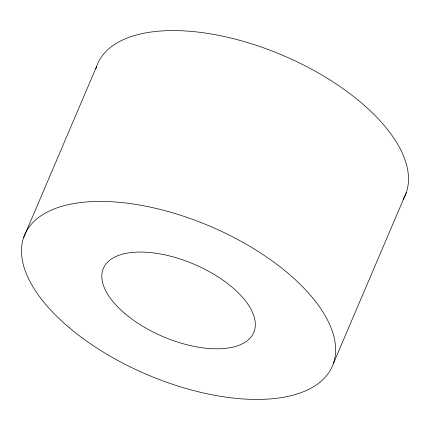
<?xml version="1.0" encoding="UTF-8"?>
<svg xmlns="http://www.w3.org/2000/svg" width="430" height="430" viewBox="0 0 430 430"><rect width="100%" height="100%" fill="white"/><g stroke="black" fill="none" stroke-linecap="round" stroke-linejoin="round"><path stroke-width="0.64" d="M23.698 237.424L96.567 66.58M333.433 363.42L406.302 192.575M95.82 69.01A167.27 80.582 23.1 0 1 282.515 55.228A167.27 80.582 23.1 0 1 403.146 199.482M125.125 313.744A81.754 39.388 23.1 0 0 253.017 334.046A81.754 39.388 23.1 0 0 157.547 253.48A81.754 39.388 23.1 0 0 125.125 313.744M69.23 327.676A167.27 80.582 23.1 0 0 330.896 369.219A167.27 80.582 23.1 0 0 135.563 204.374A167.27 80.582 23.1 0 0 69.23 327.676"/></g></svg>
